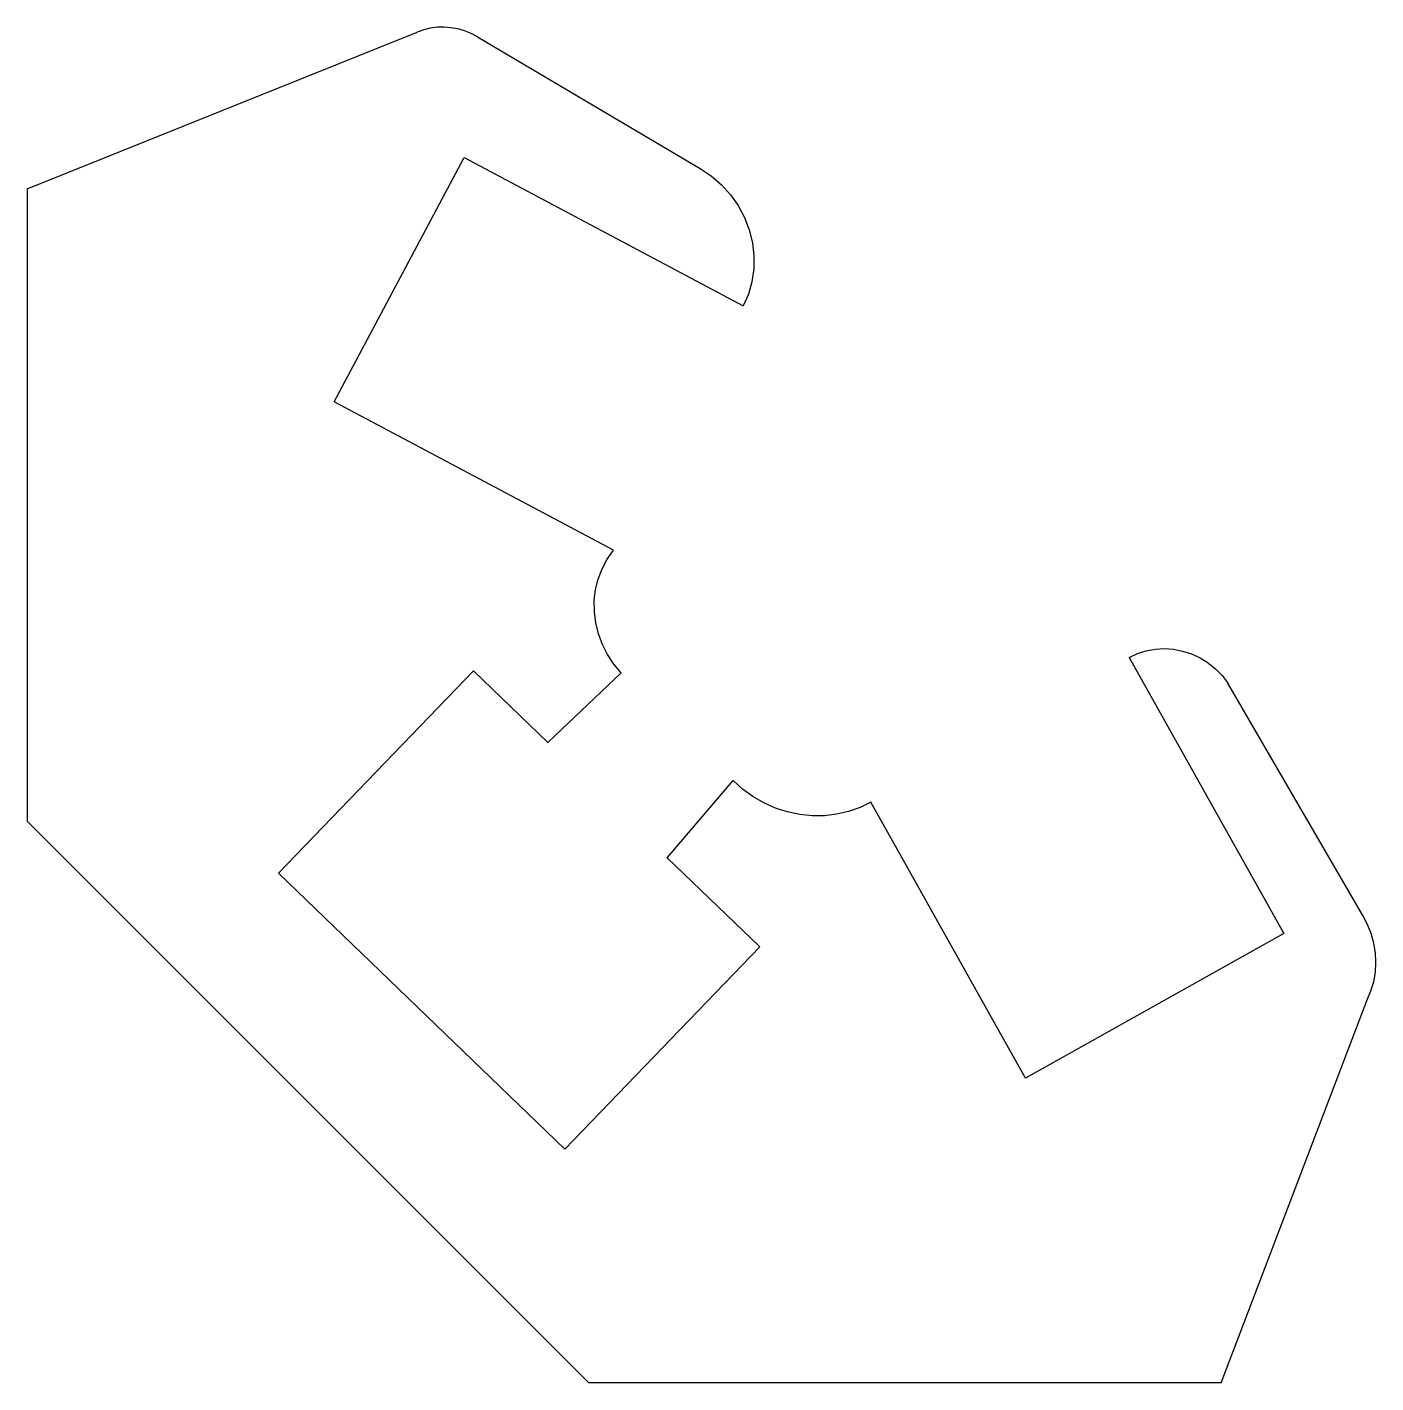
# Model space of a CAD drawing. Header units: millimetres. Extents: x -227 to 1693, y -61 to 1869.
import ezdxf

# ---------------------------------------------------------------- set-up
doc = ezdxf.new("R2010")
doc.units = ezdxf.units.MM
doc.layers.add('Default', color=14, linetype='Continuous')

msp = doc.modelspace()

# ---------------------------------------------------------------- linework, layer by layer
at = {"layer": 'Default'}
for p, q in [((-226.8, 1638.8, 15), (328.5, 1861.8, 15)), ((337.6, 1865.1, 15), (328.5, 1861.8, 15)), ((347, 1867.4, 15), (337.6, 1865.1, 15)), ((356.7, 1868.6, 15), (347, 1867.4, 15)), ((366.6, 1868.9, 15), (356.7, 1868.6, 15)), ((376.4, 1868.1, 15), (366.6, 1868.9, 15)), ((386.2, 1866.3, 15), (376.4, 1868.1, 15)), ((395.8, 1863.5, 15), (386.2, 1866.3, 15)), ((405.1, 1859.8, 15), (395.8, 1863.5, 15)), ((414.1, 1855.1, 15), (405.1, 1859.8, 15)), ((414.1, 1855.1, 15), (731.1, 1667.9, 15)), ((210.2, 1335.5, 15), (395.1, 1683.4, 15)), ((395.1, 1683.4, 15), (792.4, 1472.2, 15)), ((731.1, 1667.9, 15), (746.9, 1657.2, 15)), ((746.9, 1657.2, 15), (761.4, 1644.6, 15)), ((761.4, 1644.6, 15), (774.2, 1630.4, 15)), ((-226.8, 1638.8, 15), (-226.8, 738.8, 15)), ((774.2, 1630.4, 15), (785.1, 1614.8, 15)), ((785.1, 1614.8, 15), (794.1, 1598, 15)), ((794.1, 1598, 15), (800.9, 1580.3, 15)), ((800.9, 1580.3, 15), (805.4, 1562, 15)), ((805.4, 1562, 15), (807.5, 1543.4, 15)), ((807.3, 1524.8, 15), (804.6, 1506.6, 15)), ((807.5, 1543.4, 15), (807.3, 1524.8, 15)), ((804.6, 1506.6, 15), (799.7, 1488.9, 15)), ((799.7, 1488.9, 15), (792.4, 1472.2, 15)), ((607.5, 1124.3, 15), (210.2, 1335.5, 15)), ((598.6, 1111.7, 15), (607.5, 1124.3, 15)), ((591.4, 1098, 15), (598.6, 1111.7, 15)), ((582.2, 1068.3, 15), (585.9, 1083.4, 15)), ((585.9, 1083.4, 15), (591.4, 1098, 15)), ((580.4, 1052.6, 15), (582.2, 1068.3, 15)), ((580.5, 1036.8, 15), (580.4, 1052.6, 15)), ((582.4, 1021, 15), (580.5, 1036.8, 15)), ((586.3, 1005.4, 15), (582.4, 1021, 15)), ((591.9, 990.3, 15), (586.3, 1005.4, 15)), ((599.3, 975.9, 15), (591.9, 990.3, 15)), ((1378.4, 983.6, 15), (1391.4, 984.3, 15)), ((1391.4, 984.3, 15), (1404.6, 983.4, 15)), ((608.3, 962.4, 15), (599.3, 975.9, 15)), ((1341.8, 971.7, 15), (1353.3, 977.2, 15)), ((1341.8, 971.7, 15), (1561.6, 579, 15)), ((1353.3, 977.2, 15), (1365.6, 981.2, 15)), ((1365.6, 981.2, 15), (1378.4, 983.6, 15)), ((1404.6, 983.4, 15), (1417.6, 980.9, 15)), ((1417.6, 980.9, 15), (1430.3, 976.8, 15)), ((1430.3, 976.8, 15), (1442.4, 971.1, 15)), ((1442.4, 971.1, 15), (1453.9, 964, 15)), ((408.4, 952.6, 15), (130.9, 664.7, 15)), ((514.1, 850.7, 15), (408.4, 952.6, 15)), ((514.1, 850.7, 15), (618.8, 949.9, 15)), ((618.8, 949.9, 15), (608.3, 962.4, 15)), ((1453.9, 964, 15), (1454.9, 963.2, 15)), ((1454.9, 963.2, 15), (1464.4, 955.6, 15)), ((1464.4, 955.6, 15), (1473.9, 945.9, 15)), ((1473.9, 945.9, 15), (1479.8, 938.3, 15)), ((1479.8, 938.3, 15), (1482.1, 935.3, 15)), ((1674.1, 604.5, 15), (1482.1, 935.3, 15)), ((514, 850.6, 15), (514.1, 850.7, 15)), ((684.3, 686.7, 15), (778, 796.6, 15)), ((791.5, 784.5, 15), (778, 796.6, 15)), ((806.1, 773.8, 15), (791.5, 784.5, 15)), ((821.8, 764.8, 15), (806.1, 773.8, 15)), ((838.2, 757.5, 15), (821.8, 764.8, 15)), ((845.5, 755.1, 15), (838.2, 757.5, 15)), ((855.2, 751.9, 15), (845.5, 755.1, 15)), ((942.2, 752.5, 15), (925.3, 748.6, 15)), ((958.6, 758.3, 15), (942.2, 752.5, 15)), ((974, 765.9, 15), (958.6, 758.3, 15)), ((1193.9, 373.2, 15), (974, 765.9, 15)), ((-226.8, 738.8, 15), (572.7, -60.7, 15)), ((872.7, 748.2, 15), (855.2, 751.9, 15)), ((890.3, 746.5, 15), (872.7, 748.2, 15)), ((907.9, 746.6, 15), (890.3, 746.5, 15)), ((925.3, 748.6, 15), (907.9, 746.6, 15)), ((815.9, 559.8, 15), (684.3, 686.7, 15)), ((538.4, 271.9, 15), (130.9, 664.7, 15)), ((1680.7, 591.9, 15), (1674.1, 604.5, 15)), ((1561.6, 579, 15), (1193.9, 373.2, 15)), ((1685.9, 578.8, 15), (1680.7, 591.9, 15)), ((538.4, 271.9, 15), (815.9, 559.8, 15)), ((1689.7, 565.3, 15), (1685.9, 578.8, 15)), ((1691.9, 551.5, 15), (1689.7, 565.3, 15)), ((1692.7, 537.6, 15), (1691.9, 551.5, 15)), ((1689.6, 510.3, 15), (1691.9, 523.8, 15)), ((1691.9, 523.8, 15), (1692.7, 537.6, 15)), ((1685.7, 497.2, 15), (1689.6, 510.3, 15)), ((1472.7, -60.7, 15), (1680.5, 484.6, 15)), ((1680.5, 484.6, 15), (1685.7, 497.2, 15)), ((1472.7, -60.7, 15), (572.7, -60.7, 15))]:
    msp.add_line(p, q, dxfattribs=at)

doc.saveas('drawing.dxf')
